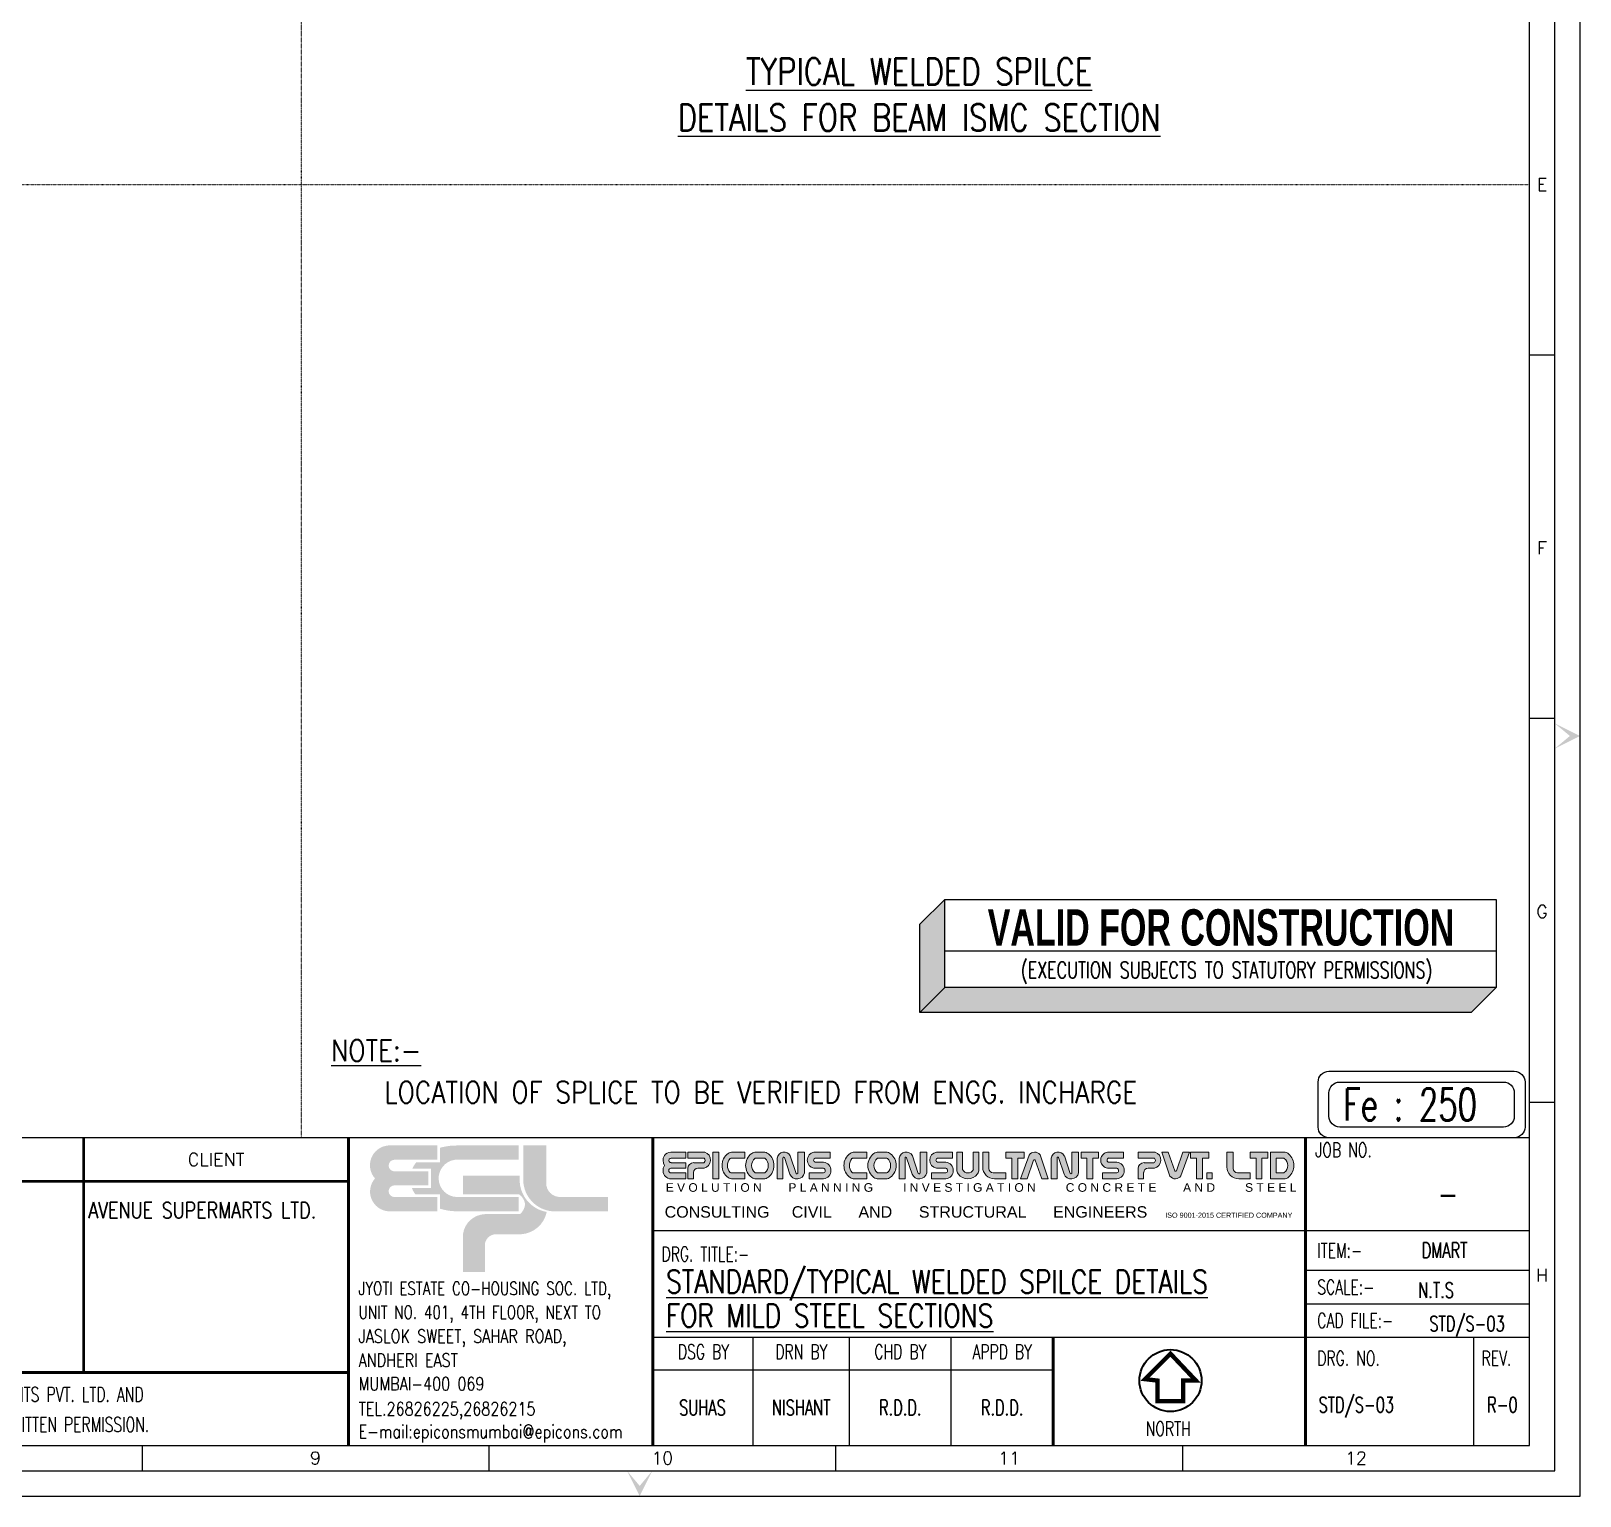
# Model space of a CAD drawing. Header units: millimetres. Extents: x 1506431 to 1626747, y 193580 to 275375.
# Drawn here: x 1571809 to 1593394, y 193580 to 214005 of the extents above; entities that cross this region are included whole.
import ezdxf
from ezdxf.enums import TextEntityAlignment as Align

# ---------------------------------------------------------------- set-up
doc = ezdxf.new("R2010")
doc.units = ezdxf.units.MM
doc.header["$LTSCALE"] = 2
doc.linetypes.add('DOT2', pattern=[0.125, 0, -0.125])
doc.layers.add('00 ECPL LOGO', color=250, linetype='Continuous', lineweight=20)
doc.layers.add('00 ELEV-2', color=9, linetype='Continuous', lineweight=30)
for name, color, linetype in [('CIV-TIT', 4, 'Continuous'), ('PNA', 8, 'Continuous'), ('S-BEAM NO', 3, 'Continuous'), ('S-SCHEDULE LINE-1', 7, 'Continuous'), ('S-TEXT', 2, 'Continuous'), ('S-TEXT-1', 4, 'Continuous'), ('S-TITIL', 6, 'Continuous'), ('SCH-LINE', 7, 'Continuous'), ('SHEET', 7, 'Continuous'), ('TEXT', 40, 'Continuous'), ('TEXT (SHEET)', 4, 'Continuous'), ('TITLE', 6, 'Continuous')]:
    doc.layers.add(name, color=color, linetype=linetype)
doc.styles.add('ROMANS', font='simplex.shx', dxfattribs={"width": 0.7})
doc.styles.add('SEC. TEXT', font='arial.ttf', dxfattribs={"height": 180})
doc.styles.add('style2', font='GOTHICB.TTF')

# ---------------------------------------------------------------- blocks, each defined once
blk = doc.blocks.new('FOLDER')
at = {"layer": 'PNA'}
for points in [[(-1250, 2500), (0, 0), (0, 1000)], [(1250, 2500), (0, 0), (0, 1000)]]:
    blk.add_solid(points, dxfattribs=at)
blk = doc.blocks.new('ecpl logo')
at = {"layer": '00 ECPL LOGO'}
for color, points in [(256, [(351, -827, 0.621111), (586, -1401), (1442, -1401), (1442, -1151), (682, -1151, -0.917622), (682, -948), (1285, -948), (1285, -702), (682, -702, -0.926164), (682, -501), (1442, -501), (1442, -251), (581, -251, 0.621111), (351, -827)]), (152, [(2940, -251), (2940, -863, 0.384329), (3453, -1401), (4422, -1401), (4422, -1151), (3582, -1151, -0.414214), (3340, -908), (3340, -251)]), (140, [(1887, -779), (1887, -1102), (2862, -1102, -0.232111), (2971, -1281, -0.194401), (2883, -1450), (2269, -1450, 0.364674), (1887, -1802), (1887, -2463), (2269, -2463), (2269, -1996, -0.414214), (2462, -1802), (2899, -1802, 0.338499), (3350, -1412, -0.371272), (2877, -839), (2877, -779)])]:
    blk.add_hatch(color=color, dxfattribs=at).paths.add_polyline_path(points)
h = blk.add_hatch(color=253, dxfattribs=at)
h.dxf.hatch_style = 1
h.paths.add_polyline_path([(995, -993, 0.07148), (1056, -1106), (1486, -1106), (1486, -1356, 0.065387), (1776, -1401), (2862, -1401), (2862, -1151), (1776, -1151, -0.910826), (1742, -501), (2862, -501), (2862, -251), (1776, -251, 0.069483), (1486, -291), (1486, -546), (1071, -546, 0.072407), (1003, -657), (1329, -657), (1329, -993)])
blk = doc.blocks.new('zw$C05B')
at = {"layer": '00 ECPL LOGO'}
h = blk.add_hatch(color=7, dxfattribs=at)
h.dxf.hatch_style = 1
h.paths.add_polyline_path([(65393, 6562), (65393, 6679), (65099, 6679, 0.261636), (64976, 6610, 0.285841), (64977, 6422, 0.344902), (64999, 6203, 0.204992), (65103, 6158), (65393, 6158), (65393, 6274), (65110, 6274, -1), (65104, 6367), (65393, 6367), (65393, 6473), (65110, 6473, -1), (65109, 6562)])
h = blk.add_hatch(color=7, dxfattribs=at)
h.dxf.hatch_style = 1
h.paths.add_polyline_path([(65763, 6679), (65431, 6679), (65431, 6562), (65747, 6562, -0.440545), (65747, 6473), (65547, 6473, 0.414214), (65431, 6358), (65431, 6158), (65539, 6158), (65539, 6281, -0.414214), (65626, 6367), (65747, 6367, 0.757811)])
h.paths.add_polyline_path([(66033, 6679), (65920, 6679), (65920, 6158), (66033, 6158)])
h.paths.add_polyline_path([(66538, 6679), (66300, 6679, 0.154275), (66217, 6653, 0.519672), (66217, 6185, 0.154275), (66300, 6158), (66538, 6158), (66538, 6274), (66275, 6274, -0.210356), (66253, 6283, -0.388707), (66253, 6552, -0.210356), (66275, 6562), (66538, 6562)])
h.paths.add_polyline_path([(66903, 6679), (66756, 6679, 0.159018), (66671, 6651, 0.507969), (66671, 6186, 0.159018), (66756, 6158), (66903, 6158, 0.173791), (66995, 6191, 0.472311), (66995, 6646, 0.173791)])
h.paths.add_polyline_path([(66913, 6562, -0.185052), (66932, 6554, -0.445894), (66932, 6281, -0.185052), (66913, 6274), (66750, 6274, -0.185052), (66730, 6281, -0.445894), (66730, 6554, -0.185052), (66750, 6562)], flags=16)
h.paths.add_polyline_path([(67419, 6609, 0.723435), (67165, 6562), (67165, 6158), (67277, 6158), (67277, 6562, -0.723435), (67306, 6573), (67412, 6249, 0.724077), (67697, 6274), (67697, 6679), (67568, 6679), (67568, 6276, -0.755661), (67533, 6264)])
h.paths.add_polyline_path([(68193, 6679), (67880, 6679, 0.823713), (67880, 6365), (68065, 6365, -0.713272), (68065, 6274), (67784, 6274), (67784, 6158), (68065, 6158, 0.900309), (68065, 6482), (67903, 6482, -0.746931), (67903, 6562), (68193, 6562)])
h = blk.add_hatch(color=7, dxfattribs=at)
h.dxf.hatch_style = 1
h.paths.add_polyline_path([(68904, 6679), (68666, 6679, 0.154275), (68582, 6653, 0.519672), (68582, 6185, 0.154275), (68666, 6158), (68904, 6158), (68904, 6274), (68641, 6274, -0.210932), (68619, 6284, -0.385278), (68618, 6552, -0.212895), (68640, 6562), (68904, 6562)])
h.paths.add_polyline_path([(69369, 6646, 0.173792), (69277, 6679), (69130, 6679, 0.159018), (69044, 6651, 0.507969), (69044, 6186, 0.159018), (69130, 6158), (69277, 6158, 0.173792), (69369, 6191, 0.472311)])
h.paths.add_polyline_path([(69287, 6562, -0.185053), (69306, 6554, -0.445893), (69306, 6281, -0.185053), (69287, 6274), (69123, 6274, -0.185053), (69104, 6281, -0.445893), (69104, 6554, -0.185053), (69123, 6562)], flags=16)
h.paths.add_polyline_path([(69536, 6562), (69536, 6158), (69649, 6158), (69649, 6562, -0.436861), (69665, 6579, -0.319738), (69678, 6569), (69784, 6249, 0.724077), (70068, 6274), (70068, 6679), (69939, 6679), (69939, 6276, -0.755661), (69904, 6264), (69791, 6609, 0.723435)])
h.paths.add_polyline_path([(70569, 6679), (70256, 6679, 0.823713), (70256, 6365), (70440, 6365, -0.713272), (70440, 6274), (70160, 6274), (70160, 6158), (70440, 6158, 0.900309), (70440, 6482), (70278, 6482, -0.746931), (70278, 6562), (70569, 6562)])
h.paths.add_polyline_path([(70762, 6679), (70650, 6679), (70650, 6339, 0.160106), (70678, 6253, 0.505303), (71054, 6253, 0.160106), (71082, 6339), (71082, 6679), (70973, 6679), (70973, 6340, -0.621318), (70762, 6340)])
h.paths.add_polyline_path([(71273, 6679), (71155, 6679), (71155, 6390, 0.414214), (71386, 6158), (71605, 6158), (71605, 6274), (71360, 6274, -0.414214), (71273, 6361)])
h.paths.add_polyline_path([(71962, 6679), (71605, 6679), (71605, 6564), (71721, 6564), (71721, 6158), (71834, 6158), (71834, 6564), (71962, 6564)])
h.paths.add_polyline_path([(72268, 6625, 0.539211), (72055, 6618), (71889, 6158), (72020, 6158), (72144, 6520, -0.708617), (72171, 6520), (72301, 6158), (72426, 6158)])
h.paths.add_polyline_path([(72740, 6609, 0.723435), (72485, 6562), (72485, 6158), (72598, 6158), (72598, 6562, -0.723435), (72626, 6573), (72733, 6249, 0.724077), (73017, 6274), (73017, 6679), (72888, 6679), (72888, 6276, -0.755661), (72853, 6264)])
h.paths.add_polyline_path([(73404, 6679), (73063, 6679), (73063, 6564), (73179, 6564), (73179, 6158), (73292, 6158), (73292, 6564), (73404, 6564)])
h.paths.add_polyline_path([(73888, 6679), (73597, 6679, 0.157568), (73512, 6652, 0.511532), (73512, 6392, 0.157569), (73597, 6365), (73759, 6365, -0.713272), (73759, 6274), (73479, 6274), (73479, 6158), (73759, 6158, 0.900308), (73759, 6482), (73604, 6482), (73598, 6482, -0.722204), (73598, 6564), (73888, 6564)])
h = blk.add_hatch(color=7, dxfattribs=at)
h.dxf.hatch_style = 1
h.paths.add_polyline_path([(74504, 6679), (74171, 6679), (74171, 6562), (74474, 6562, -0.270444), (74499, 6547, -0.26297), (74499, 6488, -0.270444), (74474, 6473), (74287, 6473, 0.414214), (74171, 6358), (74171, 6158), (74279, 6158), (74279, 6281, -0.414214), (74366, 6367), (74487, 6367, 0.757811)])
h.paths.add_polyline_path([(74757, 6679), (74632, 6679), (74790, 6212, 0.539211), (75003, 6219), (75169, 6679), (75038, 6679), (74914, 6318, -0.708617), (74887, 6318)])
h.paths.add_polyline_path([(75547, 6679), (75190, 6679), (75190, 6564), (75306, 6564), (75306, 6158), (75419, 6158), (75419, 6564), (75547, 6564)])
h.paths.add_polyline_path([(76014, 6679), (75896, 6679), (75896, 6390, 0.414214), (76127, 6158), (76346, 6158), (76346, 6274), (76101, 6274, -0.414214), (76014, 6361)])
h.paths.add_polyline_path([(75610, 6274), (75504, 6274), (75504, 6158), (75610, 6158)])
h = blk.add_hatch(color=7, dxfattribs=at)
h.dxf.hatch_style = 1
h.paths.add_polyline_path([(76346, 6679), (76346, 6564), (76462, 6564), (76462, 6158), (76575, 6158), (76575, 6564), (76687, 6564), (76687, 6679)])
h.paths.add_polyline_path([(76743, 6679), (76743, 6158), (76998, 6158, 0.189446), (77096, 6197, 0.435754), (77096, 6641, 0.189446), (76998, 6679)])
h.paths.add_polyline_path([(77001, 6564, -0.519112), (77001, 6274), (76853, 6274), (76853, 6564)], flags=16)
at = {"color": 1}
for p, q in [((81765, 6957), (1968, 6957)), ((64768, 5157), (81765, 5157)), ((64768, 3083), (81765, 3083)), ((64768, 2451), (72522, 2451))]:
    blk.add_line(p, q, dxfattribs=at)
at = {"color": 5, "linetype": 'ByBlock', "lineweight": -2}
for p, q in [((77437, 4383), (81765, 4383)), ((77437, 3733), (81765, 3733)), ((66701, 984), (66701, 3083)), ((68567, 984), (68567, 3083)), ((70544, 984), (70544, 3083)), ((80682, 3083), (80682, 984))]:
    blk.add_line(p, q, dxfattribs=at)
blk.add_line((72522, 984), (72522, 3083))
at = {"flags": 128}
blk.add_lwpolyline([(0, 0), (82749, 0), (82749, 58210), (0, 58210)], close=True, dxfattribs=at)
at = {"color": 1, "const_width": 56.6}
for points in [[(53706, 2400), (53706, 6957)], [(58846, 984), (58846, 6957)], [(64754, 984), (64754, 6957)], [(77419, 984), (77419, 6957)], [(43026, 6111), (58846, 6111)], [(72522, 984), (72522, 3083)], [(43026, 2400), (58846, 2400)]]:
    blk.add_lwpolyline(points, dxfattribs=at)
at = {"layer": '00 ECPL LOGO', "color": 7}
for p, q in [((65393, 6679), (65099, 6679)), ((65393, 6562), (65393, 6679)), ((65763, 6679), (65431, 6679)), ((65431, 6679), (65431, 6562)), ((65920, 6679), (66033, 6679)), ((65920, 6679), (65920, 6158)), ((66033, 6679), (66033, 6158)), ((66300, 6679), (66538, 6679)), ((66538, 6562), (66538, 6679)), ((66756, 6679), (66903, 6679)), ((67568, 6679), (67697, 6679)), ((67697, 6679), (67568, 6679)), ((67568, 6679), (67568, 6274)), ((67697, 6679), (67697, 6274)), ((67880, 6679), (68193, 6679)), ((68193, 6679), (67880, 6679)), ((68193, 6562), (68193, 6679)), ((68904, 6679), (68666, 6679)), ((68904, 6562), (68904, 6679)), ((69130, 6679), (69277, 6679)), ((69939, 6679), (70068, 6679)), ((69939, 6679), (70068, 6679)), ((70068, 6679), (69939, 6679)), ((69939, 6679), (69939, 6274)), ((70068, 6679), (70068, 6274)), ((70256, 6679), (70569, 6679)), ((70256, 6679), (70569, 6679)), ((70569, 6679), (70256, 6679)), ((70569, 6562), (70569, 6679)), ((70650, 6679), (70762, 6679)), ((70762, 6679), (70650, 6679)), ((70650, 6679), (70650, 6339)), ((70762, 6679), (70762, 6340)), ((70973, 6679), (71082, 6679)), ((71082, 6679), (70973, 6679)), ((70973, 6679), (70973, 6340)), ((71082, 6679), (71082, 6339)), ((71155, 6679), (71273, 6679)), ((71273, 6679), (71155, 6679)), ((71155, 6390), (71155, 6679)), ((71273, 6361), (71273, 6679)), ((71605, 6679), (71962, 6679)), ((71962, 6679), (71605, 6679)), ((71605, 6679), (71605, 6564)), ((71889, 6158), (72055, 6618)), ((71962, 6679), (71962, 6564)), ((72426, 6158), (72268, 6625)), ((72888, 6679), (73017, 6679)), ((72888, 6679), (73017, 6679)), ((73017, 6679), (72888, 6679)), ((72888, 6679), (73017, 6679)), ((72888, 6679), (72888, 6274)), ((73017, 6679), (73017, 6274)), ((73063, 6679), (73404, 6679)), ((73404, 6679), (73063, 6679)), ((73063, 6679), (73404, 6679)), ((73063, 6679), (73404, 6679)), ((73404, 6679), (73063, 6679)), ((73063, 6679), (73063, 6564)), ((73404, 6679), (73404, 6564)), ((73575, 6679), (73888, 6679)), ((73575, 6679), (73888, 6679)), ((73888, 6679), (73597, 6679)), ((73888, 6562), (73888, 6679)), ((74504, 6679), (74171, 6679)), ((74171, 6679), (74171, 6562)), ((74757, 6679), (74632, 6679)), ((74757, 6679), (74632, 6679)), ((74632, 6679), (74790, 6212)), ((74757, 6679), (74887, 6318)), ((75038, 6679), (74914, 6318)), ((75169, 6679), (75003, 6219)), ((75169, 6679), (75038, 6679)), ((75096, 6679), (75038, 6679)), ((75169, 6679), (75038, 6679)), ((75190, 6679), (75547, 6679)), ((75547, 6679), (75190, 6679)), ((75190, 6679), (75547, 6679)), ((75190, 6679), (75547, 6679)), ((75190, 6679), (75547, 6679)), ((75190, 6679), (75190, 6564)), ((75547, 6679), (75547, 6564)), ((75896, 6679), (76014, 6679)), ((76014, 6679), (75896, 6679)), ((75896, 6390), (75896, 6679)), ((76014, 6361), (76014, 6679)), ((76346, 6679), (76687, 6679)), ((76687, 6679), (76346, 6679)), ((76346, 6679), (76346, 6564)), ((76687, 6679), (76687, 6564)), ((76743, 6679), (76998, 6679)), ((76743, 6679), (76743, 6158)), ((65104, 6367), (65393, 6367)), ((65110, 6562), (65393, 6562)), ((65393, 6473), (65110, 6473)), ((65393, 6367), (65393, 6473)), ((65747, 6562), (65431, 6562)), ((65431, 6358), (65431, 6158)), ((65747, 6473), (65547, 6473)), ((65626, 6367), (65747, 6367)), ((66275, 6562), (66538, 6562)), ((66750, 6562), (66913, 6562)), ((67165, 6562), (67165, 6158)), ((67277, 6562), (67277, 6158)), ((67306, 6573), (67412, 6249)), ((67419, 6609), (67533, 6264)), ((67697, 6562), (67697, 6562)), ((68065, 6365), (67880, 6365)), ((67903, 6562), (68193, 6562)), ((68065, 6482), (67903, 6482)), ((68640, 6562), (68904, 6562)), ((69123, 6562), (69287, 6562)), ((69536, 6562), (69536, 6158)), ((69649, 6562), (69649, 6158)), ((69678, 6569), (69784, 6249)), ((69791, 6609), (69904, 6264)), ((70068, 6562), (70068, 6562)), ((70440, 6365), (70256, 6365)), ((70278, 6562), (70569, 6562)), ((70440, 6482), (70278, 6482)), ((71605, 6564), (71721, 6564)), ((71721, 6158), (71721, 6564)), ((71834, 6158), (71834, 6564)), ((71834, 6564), (71962, 6564)), ((72020, 6158), (72144, 6520)), ((72301, 6158), (72171, 6520)), ((72485, 6562), (72485, 6158)), ((72598, 6562), (72598, 6158)), ((72626, 6573), (72733, 6249)), ((72740, 6609), (72853, 6264)), ((73017, 6562), (73017, 6562)), ((73063, 6564), (73179, 6564)), ((73063, 6564), (73179, 6564)), ((73179, 6158), (73179, 6564)), ((73292, 6158), (73292, 6564)), ((73292, 6564), (73404, 6564)), ((73292, 6564), (73404, 6564)), ((73759, 6365), (73575, 6365)), ((73597, 6365), (73747, 6365)), ((73598, 6564), (73888, 6564)), ((73759, 6482), (73598, 6482)), ((73604, 6482), (73759, 6482)), ((74474, 6562), (74171, 6562)), ((74171, 6358), (74171, 6158)), ((74474, 6473), (74287, 6473)), ((74366, 6367), (74487, 6367)), ((75190, 6564), (75306, 6564)), ((75190, 6564), (75306, 6564)), ((75306, 6158), (75306, 6564)), ((75419, 6158), (75419, 6564)), ((75419, 6564), (75547, 6564)), ((75419, 6564), (75547, 6564)), ((76346, 6564), (76462, 6564)), ((76462, 6564), (76346, 6564)), ((76462, 6158), (76462, 6564)), ((76575, 6158), (76575, 6564)), ((76575, 6564), (76687, 6564)), ((76575, 6564), (76687, 6564)), ((76687, 6564), (76575, 6564)), ((76853, 6564), (76853, 6274)), ((76853, 6564), (76991, 6564)), ((65103, 6158), (65393, 6158)), ((65393, 6274), (65104, 6274)), ((65393, 6158), (65393, 6274)), ((65431, 6158), (65539, 6158)), ((65539, 6281), (65539, 6158)), ((65920, 6158), (66033, 6158)), ((66275, 6274), (66538, 6274)), ((66300, 6158), (66538, 6158)), ((66538, 6158), (66538, 6274)), ((66750, 6274), (66913, 6274)), ((66903, 6158), (66756, 6158)), ((67165, 6158), (67277, 6158)), ((67545, 6158), (67568, 6158)), ((67568, 6159), (67568, 6158)), ((67697, 6274), (67697, 6274)), ((67784, 6158), (67784, 6274)), ((67784, 6274), (68065, 6274)), ((67784, 6158), (68065, 6158)), ((67784, 6158), (68065, 6158)), ((68641, 6274), (68904, 6274)), ((68666, 6158), (68904, 6158)), ((68904, 6158), (68904, 6274)), ((69123, 6274), (69287, 6274)), ((69130, 6158), (69277, 6158)), ((69536, 6158), (69649, 6158)), ((69536, 6158), (69649, 6158)), ((69536, 6158), (69649, 6158)), ((70160, 6158), (70160, 6274)), ((70160, 6274), (70440, 6274)), ((70160, 6274), (70440, 6274)), ((70160, 6158), (70440, 6158)), ((70160, 6158), (70440, 6158)), ((70160, 6158), (70440, 6158)), ((71360, 6274), (71605, 6274)), ((71386, 6158), (71605, 6158)), ((71386, 6158), (71605, 6158)), ((71605, 6274), (71605, 6158)), ((71721, 6158), (71834, 6158)), ((71721, 6158), (71834, 6158)), ((71889, 6158), (72020, 6158)), ((71962, 6158), (72020, 6158)), ((72301, 6158), (72426, 6158)), ((72301, 6158), (72426, 6158)), ((72485, 6158), (72598, 6158)), ((72485, 6158), (72598, 6158)), ((72485, 6158), (72598, 6158)), ((73017, 6274), (73017, 6274)), ((73179, 6158), (73292, 6158)), ((73179, 6158), (73292, 6158)), ((73179, 6158), (73292, 6158)), ((73179, 6158), (73292, 6158)), ((73479, 6158), (73479, 6274)), ((73479, 6274), (73759, 6274)), ((73479, 6274), (73759, 6274)), ((73479, 6274), (73759, 6274)), ((73479, 6158), (73759, 6158)), ((73479, 6158), (73759, 6158)), ((73479, 6158), (73759, 6158)), ((73479, 6158), (73759, 6158)), ((73479, 6158), (73759, 6158)), ((74171, 6158), (74279, 6158)), ((74279, 6281), (74279, 6158)), ((75306, 6158), (75419, 6158)), ((75306, 6158), (75419, 6158)), ((75306, 6158), (75419, 6158)), ((76101, 6274), (76346, 6274)), ((76127, 6158), (76346, 6158)), ((76127, 6158), (76346, 6158)), ((76346, 6274), (76346, 6158)), ((76462, 6158), (76575, 6158)), ((76462, 6158), (76575, 6158)), ((76462, 6158), (76575, 6158)), ((76462, 6158), (76575, 6158)), ((76479, 6158), (76575, 6158)), ((76479, 6158), (76575, 6158)), ((76479, 6158), (76575, 6158)), ((76479, 6158), (76575, 6158)), ((76743, 6158), (76998, 6158)), ((76853, 6274), (76991, 6274))]:
    blk.add_line(p, q, dxfattribs=at)
blk.add_lwpolyline([(75504, 6274), (75610, 6274), (75610, 6158), (75504, 6158)], close=True, dxfattribs=at)
for centre, radius, start, end in [((65099, 6535), 144, 90, 148.648), ((65711, 6526), 162, 282.7188, 71.3398), ((66381, 6419), 286, 125.0807, 234.9193), ((66300, 6535), 144, 90, 125.0807), ((66841, 6419), 288, 126.1417, 233.8583), ((66756, 6535), 144, 90, 126.1417), ((66903, 6535), 144, 50.5638, 90), ((66808, 6419), 295, 309.4362, 50.5638), ((67300, 6543), 136, 28.75, 172.2831), ((67911, 6522), 160, 101.0425, 258.9575), ((68747, 6419), 286, 125.0807, 234.9193), ((68666, 6535), 144, 90, 125.0807), ((69214, 6419), 288, 126.1417, 233.8583), ((69130, 6535), 144, 90, 126.1417), ((69277, 6535), 144, 50.5638, 90), ((69181, 6419), 295, 309.4362, 50.5638), ((69671, 6543), 136, 28.75, 172.2831), ((70287, 6522), 160, 101.0425, 258.9575), ((72164, 6552), 127, 35.166, 148.5022), ((72620, 6543), 136, 28.75, 172.2831), ((73606, 6522), 160, 125.818, 234.182), ((73597, 6535), 144, 90, 125.818), ((74452, 6526), 162, 282.7188, 71.3398), ((76998, 6535), 144, 47.0907, 90), ((76890, 6419), 303, 312.9093, 47.0907), ((65128, 6517), 178, 148.648, 212.4563), ((65128, 6326), 178, 147.5437, 223.6612), ((65107, 6321), 46.7, 94.0242, 265.9758), ((65109, 6518), 44.1, 88.7637, 271.2363), ((65547, 6358), 116, 90, 180), ((65626, 6281), 86.7, 90, 180), ((65707, 6518), 59.7, 312.4487, 47.5513), ((66400, 6418), 199, 137.5171, 222.4829), ((66275, 6533), 28.9, 90, 137.5171), ((66853, 6418), 183, 131.9364, 228.0636), ((66750, 6533), 28.9, 90, 131.9364), ((66913, 6533), 28.9, 48.0636, 90), ((66810, 6418), 183, 311.9364, 48.0636), ((67293, 6563), 16.2, 40.0191, 183.5523), ((67915, 6522), 41.7, 106.4856, 253.5144), ((68048, 6320), 162, 276.006, 83.994), ((68049, 6319), 48, 289.0016, 70.9984), ((68767, 6418), 200, 138.0741, 222.3563), ((68640, 6533), 28.9, 90, 138.0741), ((69227, 6418), 183, 131.9364, 228.0636), ((69123, 6533), 28.9, 90, 131.9364), ((69287, 6533), 28.9, 48.0636, 90), ((69184, 6418), 183, 311.9364, 48.0636), ((69665, 6563), 16.2, 89.1577, 183.5523), ((69665, 6564), 14.4, 18.2334, 89.1577), ((70290, 6522), 41.7, 106.4856, 253.5144), ((70423, 6320), 162, 276.006, 83.994), ((70425, 6319), 48, 289.0016, 70.9984), ((70794, 6339), 144, 180, 216.3848), ((70868, 6392), 118, 206.2931, 333.7069), ((70938, 6339), 144, 323.6152, 0), ((71386, 6390), 231, 180, 270), ((71360, 6361), 86.7, 180, 270), ((72158, 6515), 14.4, 19.7665, 161.0546), ((72614, 6563), 16.2, 40.0191, 183.5523), ((73597, 6509), 144, 234.182, 270), ((73611, 6523), 43.6, 108.3261, 238.1957), ((73604, 6510), 28.9, 238.1957, 270), ((73742, 6320), 162, 276.006, 83.994), ((73744, 6319), 48, 289.0016, 70.9984), ((74287, 6358), 116, 90, 180), ((74366, 6281), 86.7, 90, 180), ((74474, 6533), 28.9, 29.4672, 90), ((74474, 6502), 28.9, 270, 330.5328), ((74447, 6518), 59.7, 330.5328, 29.4672), ((74900, 6323), 14.4, 199.7665, 341.0546), ((76127, 6390), 231, 180, 270), ((76101, 6361), 86.7, 180, 270), ((76991, 6535), 28.9, 51.4816, 90), ((76899, 6419), 177, 308.5184, 51.4816), ((65103, 6303), 144, 223.6612, 270), ((66300, 6303), 144, 234.9193, 270), ((66275, 6303), 28.9, 222.4829, 270), ((66756, 6303), 144, 233.8583, 270), ((66750, 6303), 28.9, 228.0636, 270), ((66903, 6303), 144, 270, 309.4362), ((66913, 6303), 28.9, 270, 311.9364), ((67550, 6308), 150, 203.2219, 346.755), ((67549, 6275), 19, 214.0796, 357.6127), ((68666, 6303), 144, 234.9193, 270), ((68641, 6303), 28.9, 222.3563, 270), ((69130, 6303), 144, 233.8583, 270), ((69123, 6303), 28.9, 228.0636, 270), ((69277, 6303), 144, 270, 309.4362), ((69287, 6303), 28.9, 270, 311.9364), ((69922, 6308), 150, 203.2219, 346.8516), ((69920, 6275), 19, 214.0796, 357.6127), ((70866, 6392), 233, 216.3848, 323.6152), ((72871, 6308), 150, 203.2219, 346.755), ((72869, 6275), 19, 214.0796, 357.6127), ((74894, 6286), 127, 215.166, 328.5022), ((76991, 6303), 28.9, 270, 308.5184), ((76998, 6303), 144, 270, 312.9093)]:
    blk.add_arc(centre, radius, start, end, dxfattribs=at)
at = {"layer": 'PNA'}
for p, q in [((81765, 22163), (82257, 22163)), ((81765, 15103), (82257, 15103)), ((81765, 7650), (82257, 7650)), ((54838, 984), (54838, 492)), ((61569, 984), (61569, 492)), ((68301, 984), (68301, 492)), ((75033, 984), (75033, 492))]:
    blk.add_line(p, q, dxfattribs=at)
at = {"layer": 'PNA', "color": 1}
for points in [[(984, 492), (82257, 492), (82257, 57718), (984, 57718)], [(1968, 984), (81765, 984), (81765, 57226), (1968, 57226)]]:
    blk.add_lwpolyline(points, close=True, dxfattribs=at)
at = {"layer": '00 ELEV-2', "xscale": 1.111467758460793, "yscale": 1.111467758460793, "zscale": 1.111467758460793}
blk.add_blockref('ecpl logo', (58970, 7086), dxfattribs=at)
at = {"layer": 'PNA', "xscale": 0.1967862005670763, "yscale": 0.1967862005670763, "zscale": 0.1967862005670763, "rotation": 90}
blk.add_blockref('FOLDER', (82749, 14759), dxfattribs=at)
at = {"layer": 'PNA', "xscale": 0.1967862009743818, "yscale": 0.1967862009743818, "zscale": 0.1967862009743818}
blk.add_blockref('FOLDER', (64497, 0), dxfattribs=at)
at = {"layer": '00 ECPL LOGO', "color": 7, "attachment_point": 1, "style": 'SEC. TEXT'}
for s, insert, char_height, width in [('E V O L U T I O N        P L A N N I N G         I N V E S T I G A T I O N         C O N C R E T E        A N D         S T E E L', (65003, 6075), 166.72, 495161.4), ('CONSULTING     CIVIL      AND      STRUCTURAL      ENGINEERS', (64982, 5628), 222.29, 551024.84), ('ISO 9001-2015 CERTIFIED COMPANY', (74697, 5503), 100.03, 482697.67)]:
    blk.add_mtext(s, dxfattribs=dict(at, insert=insert, char_height=char_height, width=width))
at = {"layer": 'PNA', "style": 'ROMANS'}
for s, p in [('E', (82011, 25470)), ('F', (82011, 18410)), ('G', (82011, 11350)), ('H', (82011, 4291)), ('9', (58204, 738)), ('10', (64936, 738)), ('11', (71668, 738)), ('12', (78400, 738))]:
    blk.add_text(s, height=246, dxfattribs=at).set_placement(p, align=Align.MIDDLE)
at = {"layer": 'S-TEXT-1', "style": 'ROMANS'}
for s, height, width, p in [('JYOTI ESTATE CO-HOUSING SOC. LTD,', 256.37, 0.75, (59041, 3904, 7)), ('UNIT NO. 401, 4TH FLOOR, NEXT TO', 256.37, 0.75, (59041, 3440, 7)), ('JASLOK SWEET, SAHAR ROAD,', 255.44, 0.8, (59041, 2976, 7)), ('ANDHERI EAST', 255.44, 0.8, (59041, 2511, 7)), ('MUMBAI-400 069', 255.44, 0.8, (59041, 2053, 7)), ('TEL.26826225,26826215', 255.44, 0.8, (59041, 1567, 7)), ('E-mail:epiconsmumbai@epicons.com', 255.44, 0.8, (59041, 1124, 7))]:
    blk.add_text(s, height=height, dxfattribs=dict(at, width=width)).set_placement(p)
at = {"layer": 'TEXT (SHEET)', "color": 2, "style": 'ROMANS'}
blk.add_text('CLIENT', height=249.9, dxfattribs=at).set_placement((56276, 6534), align=Align.MIDDLE_CENTER)
at = {"layer": 'TEXT (SHEET)', "color": 4, "style": 'ROMANS', "width": 0.7}
for s, height, p in [('JOB NO.', 283.1, (77611, 6579)), ('THIS DRAWING IS THE SOLE PROPERTY OF M/s. EPICONS CONSULTANTS PVT. LTD. AND', 283.06, (43259, 1832)), ('SAME SHALL NOT BE COPIED/USED REPRODUCED WITHOUT THEIR WRITTEN PERMISSION.', 283.06, (43259, 1247)), ('NORTH', 283.1, (74318, 1166))]:
    blk.add_text(s, height=height, dxfattribs=at).set_placement(p)
for s, height, p in [('DRG. TITLE:-', 283.06, (64920, 4699)), ('ITEM:-', 283.1, (77648, 4770)), ('SCALE:-', 283.1, (77648, 4058)), ('CAD FILE:-', 283.1, (77648, 3408)), ('DRG. NO. ', 283.1, (77648, 2675)), ('REV.', 283.1, (80838, 2675))]:
    blk.add_text(s, height=height, dxfattribs=at).set_placement(p, align=Align.MIDDLE_LEFT)
for s, p in [('DSG BY', (65735, 2802)), ('DRN BY', (67634, 2802)), ('CHD BY', (69556, 2802)), ('APPD BY', (71533, 2802))]:
    blk.add_text(s, height=283.1, dxfattribs=at).set_placement(p, align=Align.MIDDLE_CENTER)
blk = doc.blocks.new('VFC')
at = {"linetype": 'Continuous'}
for points in [[(0, 0), (308, 308), (308, 1401), (0, 1093)], [(6830, 1), (7136, 307), (308, 308), (0, 0)]]:
    blk.add_hatch(color=253, dxfattribs=at).paths.add_polyline_path(points)
at = {"color": 1}
for p, q in [((308, 1401), (0, 1093)), ((308, 308), (0, 0)), ((7136, 308), (6829, 0))]:
    blk.add_line(p, q, dxfattribs=at)
blk.add_lwpolyline([(308, 1401), (7136, 1401), (7136, 308), (308, 308)], close=True, dxfattribs=at)
blk.add_lwpolyline([(6829, 0), (0, 0), (0, 1093)], dxfattribs=at)
at = {"layer": 'SCH-LINE', "color": 252}
blk.add_line((7136, 758), (308, 758), dxfattribs=at)
at = {"layer": 'S-TEXT', "style": 'ROMANS', "width": 0.7}
blk.add_text('(EXECUTION SUBJECTS TO STATUTORY PERMISSIONS)', height=205.23, dxfattribs=at).set_placement((3799, 526), align=Align.MIDDLE_CENTER)
at = {"layer": 'S-TITIL', "style": 'style2', "width": 0.7}
blk.add_text('VALID FOR CONSTRUCTION', height=450, dxfattribs=at).set_placement((3729, 1054), align=Align.MIDDLE_CENTER)

msp = doc.modelspace()

# ---------------------------------------------------------------- linework, layer by layer
at = {"layer": 'S-SCHEDULE LINE-1', "color": 2}
for points in [[(1589895.80779, 199501.4024), (1592478.9421, 199501.4024, -0.4142135624), (1592628.9421, 199351.4024), (1592628.9421, 198724.01475, -0.4142135624), (1592478.9421, 198574.01475), (1589895.80779, 198574.01475, -0.4142135624), (1589745.80779, 198724.01475), (1589745.80779, 199351.4024, -0.4142135624)], [(1590045.80779, 199351.4024), (1592328.9421, 199351.4024, -0.4142135624), (1592478.9421, 199201.4024), (1592478.9421, 198874.01475, -0.4142135624), (1592328.9421, 198724.01475), (1590045.80779, 198724.01475, -0.4142135624), (1589895.80779, 198874.01475), (1589895.80779, 199201.4024, -0.4142135624)]]:
    msp.add_lwpolyline(points, format="xyb", close=True, dxfattribs=at)
at = {"layer": 'S-TEXT-1', "color": 1, "linetype": 'DOT2'}
for p, q in [((1575576.77391, 198574.03941), (1575576.77391, 234664.10341)), ((1535399.29317, 211865.15358), (1592688.05635, 211865.15358))]:
    msp.add_line(p, q, dxfattribs=at)
at = {"layer": 'TITLE', "color": 1, "const_width": 60.49178}
msp.add_lwpolyline([(1587687.71374, 195563.83583), (1587333.26752, 195209.38961), (1587508.71136, 195188.75908), (1587508.71136, 194903.46434), (1587866.71612, 194903.46434), (1587866.71612, 195188.75908), (1588042.15996, 195188.75908)], close=True, dxfattribs=at)
at = {"layer": 'TITLE', "lineweight": 35}
msp.add_circle((1587687.71374, 195188.75908), 432.17293, dxfattribs=at)

# ---------------------------------------------------------------- block references
at = {"layer": 'S-BEAM NO', "xscale": 1.125, "yscale": 1.125, "zscale": 1.125}
msp.add_blockref('VFC', (1584196.48793, 200321.27748), dxfattribs=at)
at = {"layer": 'SHEET', "xscale": 0.7179330508474546, "yscale": 0.7179330508474546, "zscale": 0.7179330508474546}
msp.add_blockref('zw$C05B', (1533986.5, 193579.55388), dxfattribs=at)

# ---------------------------------------------------------------- texts
at = {"layer": 'CIV-TIT', "style": 'ROMANS', "width": 0.85}
for s, p in [('%%UNOTE:-', (1576618.84149, 199641.47989)), ('LOCATION OF SPLICE TO BE VERIFIED FROM ENGG. INCHARGE', (1581977.84149, 199058.97989))]:
    msp.add_text(s, height=300, dxfattribs=at).set_placement(p, align=Align.CENTER)
at = {"layer": 'S-TEXT', "style": 'ROMANS', "width": 0.8}
msp.add_text('AVENUE SUPERMARTS LTD.', height=222.4763377, dxfattribs=at).set_placement((1572609.76673, 197563.10024), align=Align.MIDDLE_LEFT)
at = {"layer": 'S-TITIL', "color": 1, "style": 'ROMANS', "width": 0.8}
for s, p in [('%%UTYPICAL WELDED SPILCE', (1584185.1993, 213440.21238)), ('%%UDETAILS FOR BEAM ISMC SECTION', (1584185.1993, 212796.71238))]:
    msp.add_text(s, height=372.3404255, dxfattribs=at).set_placement(p, align=Align.MIDDLE_CENTER)
at = {"layer": 'S-TITIL', "style": 'ROMANS', "width": 0.7}
msp.add_text('Fe : 250', height=450, dxfattribs=at).set_placement((1590095.30779, 199037.70858), align=Align.MIDDLE_LEFT)
at = {"layer": 'TEXT', "color": 1, "style": 'ROMANS', "width": 0.8}
msp.add_text('-', height=318.18182, dxfattribs=at).set_placement((1591554.66206, 197788.41612), align=Align.MIDDLE_CENTER)
at = {"layer": 'TEXT', "color": 2, "style": 'ROMANS', "width": 0.7}
for s, p in [('DMART', (1591190.04105, 197006.16871)), ('N.T.S', (1591140.70726, 196449.44229)), ('STD/S-03', (1591295.67804, 195982.51045)), ('STD/S-03', (1589752.65298, 194852.01159)), ('R-0', (1592099.29232, 194852.01159))]:
    msp.add_text(s, height=212.121212, dxfattribs=at).set_placement(p, align=Align.MIDDLE_LEFT)
at = {"layer": 'TEXT', "color": 1, "style": 'ROMANS', "width": 0.8}
for s, p in [('%%USTANDARD/TYPICAL WELDED SPILCE DETAILS', (1580660.51401, 196569.01322)), ('%%UFOR MILD STEEL SECTIONS', (1580660.51401, 196094.51322))]:
    msp.add_text(s, height=318.1818182, dxfattribs=at).set_placement(p, align=Align.MIDDLE_LEFT)
at = {"layer": 'TEXT', "color": 2, "style": 'ROMANS', "width": 0.7}
for s, p in [('SUHAS', (1581166.66838, 194812.4382)), ('NISHANT', (1582543.24491, 194812.4382)), ('R.D.D.', (1583922.85369, 194812.4382)), ('R.D.D.', (1585342.5633, 194812.4382))]:
    msp.add_text(s, height=212.121212, dxfattribs=at).set_placement(p, align=Align.MIDDLE_CENTER)

doc.saveas('drawing.dxf')
